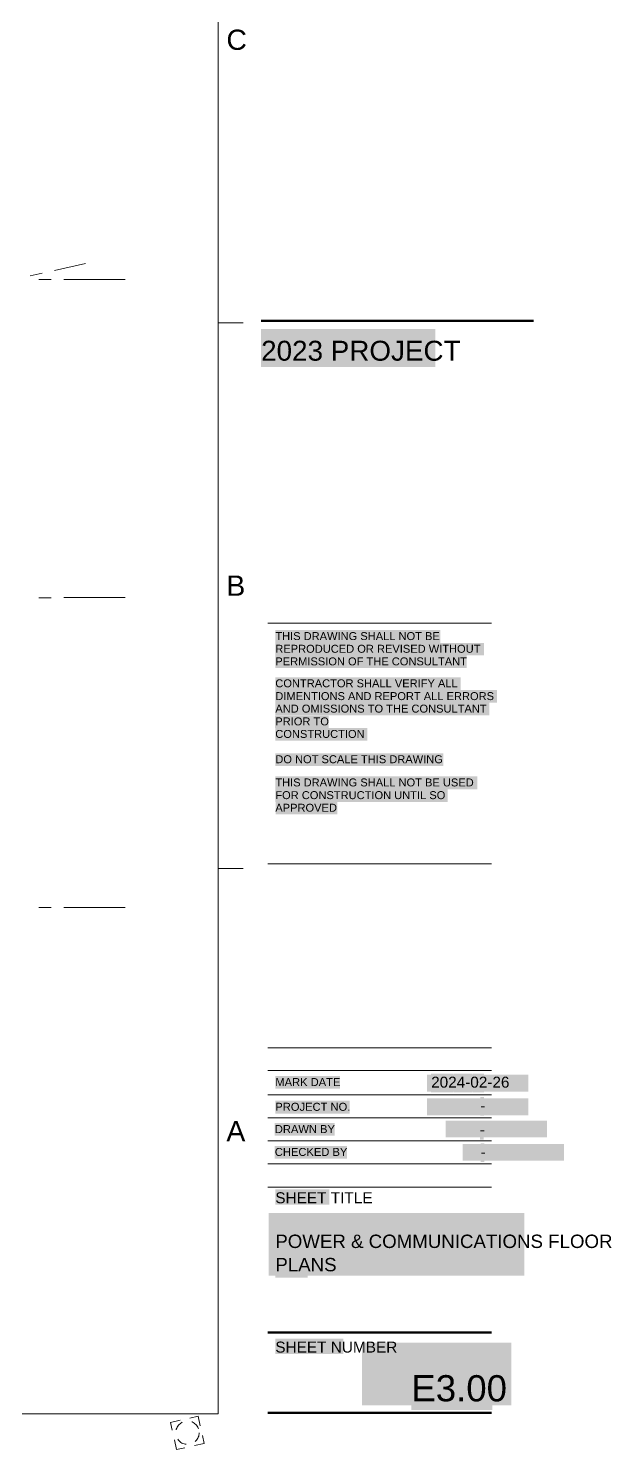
# Model space of a CAD drawing. Header units: millimetres. Extents: x 0.7 to 36.3, y 0.6 to 47.9.
# Drawn here: x 30.45 to 36.33, y 0.65 to 14.97 of the extents above; entities that cross this region are included whole.
import ezdxf

# ---------------------------------------------------------------- set-up
doc = ezdxf.new("R2010")
doc.units = ezdxf.units.MM
doc.header["$LTSCALE"] = 0.007
doc.linetypes.add('HIDDEN', pattern=[9.525, 6.35, -3.175])
doc.layers.add('Dotted', color=1, linetype='HIDDEN', lineweight=30, true_color=0xff0000)
doc.layers.add('PDF_Geometry', color=7, linetype='Continuous', true_color=0x777777)
doc.layers.add('PDF_Solid Fills', color=7, linetype='Continuous', true_color=0xffffff)
doc.layers.add('PDF_Text', color=7, linetype='Continuous')
doc.styles.add('PDF Arial', font='arial.ttf')
doc.styles.add('PDF GillSansMT', font='arial.ttf')
doc.styles.add('PDF GillSansMTCondensed', font='arial.ttf')

msp = doc.modelspace()

# ---------------------------------------------------------------- linework, layer by layer
at = {"layer": 'Dotted', "color": 0, "linetype": 'HIDDEN', "lineweight": 5}
msp.add_lwpolyline([(31.883, 0.922), (32.161, 0.984), (32.222, 0.71), (31.944, 0.648)], close=True, dxfattribs=at)
msp.add_circle((32.054, 0.818), 0.118, dxfattribs=at)
at = {"layer": 'PDF_Geometry', "color": 7, "lineweight": 9}
msp.add_lwpolyline([(32.364, 1.008), (1.135, 1.008), (32.364, 1.008), (32.364, 22.993), (1.135, 22.993), (32.364, 22.993)], close=True, dxfattribs=at)
at = {"layer": 'PDF_Geometry', "lineweight": 9}
for points in [[(30.467, 12.476), (30.589, 12.503)], [(30.711, 12.53), (31.024, 12.6)], [(30.554, 12.44), (30.679, 12.44)], [(30.805, 12.441), (31.425, 12.441)], [(30.554, 9.233), (30.679, 9.233)], [(30.805, 9.234), (31.425, 9.234)], [(30.554, 6.11), (30.679, 6.11)], [(30.805, 6.11), (31.425, 6.11)]]:
    msp.add_lwpolyline(points, dxfattribs=at)
at = {"layer": 'PDF_Geometry', "color": 7, "lineweight": 9}
for points in [[(32.367, 12.002), (32.617, 12.002)], [(32.865, 8.978), (35.121, 8.978)], [(32.367, 6.505), (32.617, 6.505)], [(32.865, 6.55), (35.121, 6.55)], [(32.865, 4.698), (35.121, 4.698)], [(32.865, 4.467), (35.121, 4.467)], [(32.865, 4.223), (35.121, 4.223)], [(32.865, 3.992), (35.121, 3.992)], [(32.865, 3.76), (35.121, 3.76)], [(32.865, 3.528), (35.121, 3.528)], [(32.866, 3.293), (35.121, 3.293)]]:
    msp.add_lwpolyline(points, dxfattribs=at)
at = {"layer": 'PDF_Geometry', "color": 7, "lineweight": 70}
for points in [[(32.798, 12.025), (35.546, 12.025)], [(32.866, 1.827), (35.121, 1.827)], [(32.866, 1.017), (35.121, 1.017)]]:
    msp.add_lwpolyline(points, dxfattribs=at)
at = {"layer": 'PDF_Solid Fills', "lineweight": 9, "transparency": 33554559}
for points in [[(32.796, 11.94), (34.555, 11.94), (32.796, 11.557), (34.555, 11.557)], [(32.94, 8.907), (34.606, 8.907), (32.94, 8.778), (34.606, 8.778)], [(32.94, 8.778), (35.045, 8.778), (32.94, 8.652), (35.045, 8.652)], [(32.941, 8.652), (34.872, 8.652), (32.941, 8.524), (34.872, 8.524)], [(32.94, 8.43), (34.81, 8.43), (32.94, 8.302), (34.81, 8.302)], [(32.94, 8.175), (35.1, 8.175), (32.94, 8.047), (35.1, 8.047)], [(32.941, 8.302), (35.176, 8.302), (32.941, 8.175), (35.176, 8.175)], [(32.938, 8.046), (33.477, 8.046), (32.938, 7.92), (33.477, 7.92)], [(32.939, 7.92), (33.867, 7.92), (32.939, 7.791), (33.867, 7.791)], [(32.941, 7.665), (34.634, 7.665), (32.941, 7.537), (34.634, 7.537)], [(32.939, 7.432), (34.979, 7.432), (32.939, 7.303), (34.979, 7.303)], [(32.939, 7.303), (34.679, 7.303), (32.939, 7.176), (34.679, 7.176)], [(32.942, 7.177), (33.567, 7.177), (32.942, 7.049), (33.567, 7.049)], [(32.941, 4.413), (33.594, 4.413), (32.941, 4.285), (33.594, 4.285)], [(34.511, 4.437), (34.741, 4.437), (34.511, 4.247), (34.741, 4.247)], [(34.742, 4.437), (34.779, 4.437), (34.742, 4.247), (34.779, 4.247)], [(34.78, 4.437), (34.893, 4.437), (34.78, 4.247), (34.893, 4.247)], [(34.891, 4.437), (34.928, 4.437), (34.891, 4.247), (34.928, 4.247)], [(34.93, 4.437), (35.045, 4.437), (34.93, 4.247), (35.045, 4.247)], [(32.939, 4.163), (33.691, 4.163), (32.939, 4.035), (33.691, 4.035)], [(35.008, 4.202), (35.045, 4.202), (35.008, 4.012), (35.045, 4.012)], [(32.934, 3.94), (33.539, 3.94), (32.934, 3.812), (33.539, 3.812)], [(35.005, 3.96), (35.042, 3.96), (35.005, 3.77), (35.042, 3.77)], [(35.012, 3.735), (35.049, 3.735), (35.012, 3.545), (35.049, 3.545)], [(32.935, 3.708), (33.663, 3.708), (32.935, 3.58), (33.663, 3.58)], [(32.939, 3.272), (33.484, 3.272), (32.939, 3.115), (33.484, 3.115)], [(32.941, 2.85), (34.893, 2.85), (32.941, 2.615), (34.893, 2.615)], [(32.941, 2.615), (33.266, 2.615), (32.941, 2.382), (33.266, 2.382)], [(32.939, 1.767), (33.625, 1.767), (32.939, 1.61), (33.625, 1.61)], [(34.313, 1.553), (35.131, 1.553), (34.313, 1.048), (35.131, 1.048)]]:
    msp.add_solid(points, dxfattribs=at)
at = {"layer": 'PDF_Solid Fills', "lineweight": 0, "transparency": 33554559}
for points in [[(34.47, 4.256), (35.493, 4.256), (34.47, 4.425), (35.493, 4.425)], [(34.47, 4.018), (35.493, 4.018), (34.47, 4.187), (35.493, 4.187)], [(34.658, 3.795), (35.681, 3.795), (34.658, 3.963), (35.681, 3.963)], [(34.83, 3.56), (35.852, 3.56), (34.83, 3.728), (35.852, 3.728)], [(32.874, 2.4), (35.452, 2.4), (32.874, 3.032), (35.452, 3.032)], [(33.816, 1.093), (35.322, 1.093), (33.816, 1.726), (35.322, 1.726)]]:
    msp.add_solid(points, dxfattribs=at)

# ---------------------------------------------------------------- texts
at = {"layer": 'PDF_Text', "attachment_point": 4}
for s, insert, char_height, style in [('C', (32.447, 14.855), 0.204, 'PDF GillSansMTCondensed'), ('2023 PROJECT', (32.797, 11.721), 0.2009, 'PDF GillSansMT'), ('B', (32.447, 9.355), 0.204, 'PDF GillSansMTCondensed'), ('THIS DRAWING SHALL NOT BE', (32.94, 8.846), 0.0801, 'PDF Arial'), ('REPRODUCED OR REVISED WITHOUT', (32.94, 8.718), 0.0801, 'PDF Arial'), ('PERMISSION OF THE CONSULTANT', (32.94, 8.591), 0.0801, 'PDF Arial'), ('CONTRACTOR SHALL VERIFY ALL', (32.94, 8.37), 0.08009, 'PDF Arial'), ('DIMENTIONS AND REPORT ALL ERRORS', (32.94, 8.241), 0.08009, 'PDF Arial'), ('AND OMISSIONS TO THE CONSULTANT', (32.94, 8.115), 0.08009, 'PDF Arial'), ('PRIOR TO', (32.94, 7.986), 0.0801, 'PDF Arial'), ('CONSTRUCTION', (32.94, 7.86), 0.08009, 'PDF Arial'), ('DO NOT SCALE THIS DRAWING', (32.94, 7.605), 0.08009, 'PDF Arial'), ('THIS DRAWING SHALL NOT BE USED', (32.94, 7.371), 0.0801, 'PDF Arial'), ('FOR CONSTRUCTION UNTIL SO', (32.94, 7.243), 0.0801, 'PDF Arial'), ('APPROVED', (32.94, 7.116), 0.0801, 'PDF Arial'), ('MARK DATE', (32.94, 4.352), 0.0806, 'PDF Arial'), ('2024-02-26', (34.512, 4.35), 0.1106, 'PDF GillSansMTCondensed'), ('PROJECT NO.', (32.94, 4.102), 0.08064, 'PDF Arial'), ('-', (35.008, 4.115), 0.111, 'PDF GillSansMTCondensed'), ('A', (32.447, 3.858), 0.204, 'PDF GillSansMTCondensed'), ('DRAWN BY', (32.935, 3.878), 0.0806, 'PDF Arial'), ('-', (35.003, 3.873), 0.111, 'PDF GillSansMTCondensed'), ('CHECKED BY', (32.935, 3.647), 0.0806, 'PDF Arial'), ('-', (35.012, 3.648), 0.111, 'PDF GillSansMTCondensed'), ('SHEET TITLE', (32.94, 3.185), 0.11092, 'PDF GillSansMTCondensed'), ('POWER & COMMUNICATIONS FLOOR', (32.94, 2.746), 0.13488, 'PDF GillSansMTCondensed'), ('PLANS', (32.94, 2.511), 0.1349, 'PDF GillSansMTCondensed'), ('SHEET NUMBER', (32.94, 1.68), 0.11092, 'PDF GillSansMTCondensed'), ('E3.00', (34.313, 1.264), 0.2642, 'PDF GillSansMT')]:
    msp.add_mtext(s, dxfattribs=dict(at, insert=insert, char_height=char_height, style=style))

doc.saveas('drawing.dxf')
